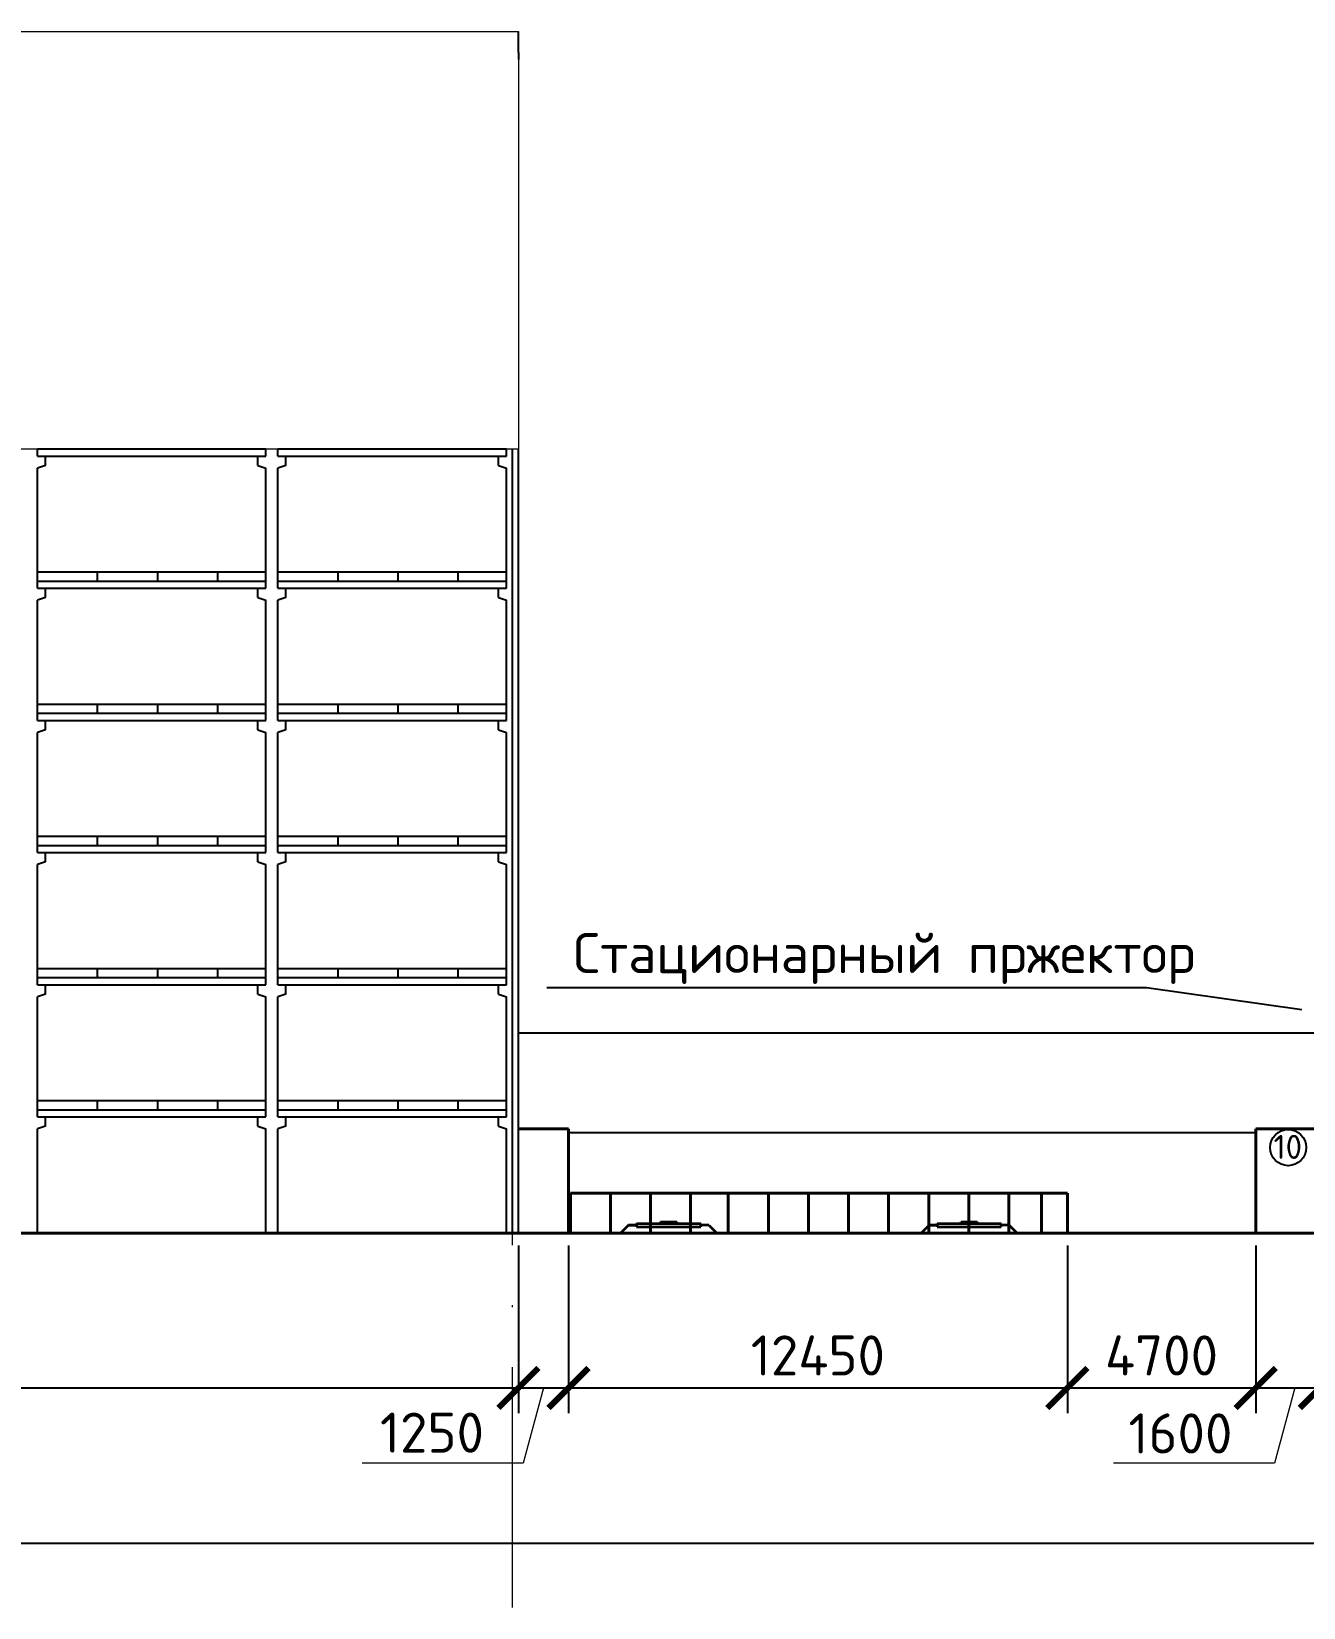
# Model space of a CAD drawing. Header units: millimetres. Extents: x -782 to 10910, y 3841 to 13237.
# Drawn here: x 8844.2 to 8907.7, y 6677.4 to 6756.1 of the extents above; entities that cross this region are included whole.
import ezdxf

# ---------------------------------------------------------------- set-up
doc = ezdxf.new("R2010")
doc.units = ezdxf.units.MM
doc.linetypes.add('ACAD_ISO10W100', pattern=[18, 12, -3, 0, -3])
doc.linetypes.add('CENTER2', pattern=[28.575, 19.05, -3.175, 3.175, -3.175])
doc.layers.add('Оbводка', color=1, linetype='Continuous', lineweight=90)
doc.styles.add('2.5', font='isocpeur.ttf', dxfattribs={"height": 2})
doc.styles.add('Isocpeur', font='isocpeur.ttf')
doc.dimstyles.new('М500 стройгенп', dxfattribs={"dimtxt": 2, "dimasz": 2, "dimexe": 1.25, "dimexo": 0.625, "dimtad": 1, "dimlfac": 500, "dimtxsty": '2.5', "dimblk": 'ARCHTICK', "dimcen": 2.5, "dimadec": 0, "dimazin": 0, "dimtfac": 1, "dimtmove": 0, "dimatfit": 3, "dimfxl": 1, "dimarcsym": 0})

# ---------------------------------------------------------------- blocks, each defined once
blk = doc.blocks.new('_ArchTick')
at = {"color": 0, "linetype": 'ByBlock', "const_width": 0.15}
blk.add_lwpolyline([(-0.5, -0.5), (0.5, 0.5)], dxfattribs=at)
blk = doc.blocks.new('*D227')
at = {"color": 0, "lineweight": -2, "transparency": 16777216}
for p, q in [((8795.923, 6695.476), (8795.923, 6687.118)), ((8868.523, 6695.476), (8868.523, 6687.118)), ((8795.923, 6688.368), (8868.523, 6688.368))]:
    blk.add_line(p, q, dxfattribs=at)
at = {"layer": 'Defpoints', "color": 0, "lineweight": 25, "transparency": 16777216}
for p in [(8795.923, 6696.101), (8868.523, 6696.101), (8868.523, 6688.368)]:
    blk.add_point(p, dxfattribs=at)
at = {"color": 0, "lineweight": -2, "transparency": 16777216, "xscale": 2, "yscale": 2, "zscale": 2, "rotation": 180}
blk.add_blockref('_ArchTick', (8795.923, 6688.368), dxfattribs=at)
at = {"color": 0, "lineweight": -2, "transparency": 16777216, "xscale": 2, "yscale": 2, "zscale": 2}
blk.add_blockref('_ArchTick', (8868.523, 6688.368), dxfattribs=at)
at = {"color": 0, "lineweight": 20, "transparency": 16777216, "insert": (8832.223, 6689.993), "char_height": 2, "attachment_point": 5, "style": '2.5'}
blk.add_mtext('36300', dxfattribs=at)
blk = doc.blocks.new('*D243')
at = {"color": 0, "lineweight": -2, "transparency": 16777216}
for p, q in [((8868.523, 6695.476), (8868.523, 6687.118)), ((8871.023, 6695.476), (8871.023, 6687.118)), ((8868.523, 6688.368), (8871.023, 6688.368))]:
    blk.add_line(p, q, dxfattribs=at)
at = {"layer": 'Defpoints', "color": 0, "lineweight": 25, "transparency": 16777216}
for p in [(8868.523, 6696.101), (8871.023, 6696.101), (8871.023, 6688.368)]:
    blk.add_point(p, dxfattribs=at)
at = {"color": 0, "lineweight": -2, "transparency": 16777216, "xscale": 2, "yscale": 2, "zscale": 2, "rotation": 180}
blk.add_blockref('_ArchTick', (8868.523, 6688.368), dxfattribs=at)
at = {"color": 0, "lineweight": -2, "transparency": 16777216, "xscale": 2, "yscale": 2, "zscale": 2}
blk.add_blockref('_ArchTick', (8871.023, 6688.368), dxfattribs=at)
at = {"color": 0, "lineweight": 20, "transparency": 16777216, "insert": (8864.211, 6686.137), "char_height": 2, "attachment_point": 5, "style": '2.5'}
blk.add_mtext('1250', dxfattribs=at)
blk = doc.blocks.new('*D244')
at = {"color": 0, "lineweight": -2, "transparency": 16777216}
for p, q in [((8871.023, 6695.476), (8871.023, 6687.118)), ((8895.923, 6695.476), (8895.923, 6687.118)), ((8871.023, 6688.368), (8895.923, 6688.368))]:
    blk.add_line(p, q, dxfattribs=at)
at = {"layer": 'Defpoints', "color": 0, "lineweight": 25, "transparency": 16777216}
for p in [(8871.023, 6696.101), (8895.923, 6696.101), (8895.923, 6688.368)]:
    blk.add_point(p, dxfattribs=at)
at = {"color": 0, "lineweight": -2, "transparency": 16777216, "xscale": 2, "yscale": 2, "zscale": 2, "rotation": 180}
blk.add_blockref('_ArchTick', (8871.023, 6688.368), dxfattribs=at)
at = {"color": 0, "lineweight": -2, "transparency": 16777216, "xscale": 2, "yscale": 2, "zscale": 2}
blk.add_blockref('_ArchTick', (8895.923, 6688.368), dxfattribs=at)
at = {"color": 0, "lineweight": 20, "transparency": 16777216, "insert": (8883.473, 6689.993), "char_height": 2, "attachment_point": 5, "style": '2.5'}
blk.add_mtext('12450', dxfattribs=at)
blk = doc.blocks.new('*D245')
at = {"color": 0, "lineweight": -2, "transparency": 16777216}
for p, q in [((8895.923, 6695.476), (8895.923, 6687.118)), ((8905.323, 6695.476), (8905.323, 6687.118)), ((8895.923, 6688.368), (8905.323, 6688.368))]:
    blk.add_line(p, q, dxfattribs=at)
at = {"layer": 'Defpoints', "color": 0, "lineweight": 25, "transparency": 16777216}
for p in [(8895.923, 6696.101), (8905.323, 6696.101), (8905.323, 6688.368)]:
    blk.add_point(p, dxfattribs=at)
at = {"color": 0, "lineweight": -2, "transparency": 16777216, "xscale": 2, "yscale": 2, "zscale": 2, "rotation": 180}
blk.add_blockref('_ArchTick', (8895.923, 6688.368), dxfattribs=at)
at = {"color": 0, "lineweight": -2, "transparency": 16777216, "xscale": 2, "yscale": 2, "zscale": 2}
blk.add_blockref('_ArchTick', (8905.323, 6688.368), dxfattribs=at)
at = {"color": 0, "lineweight": 20, "transparency": 16777216, "insert": (8900.623, 6689.993), "char_height": 2, "attachment_point": 5, "style": '2.5'}
blk.add_mtext('4700', dxfattribs=at)
blk = doc.blocks.new('*D246')
at = {"color": 0, "lineweight": -2, "transparency": 16777216}
for p, q in [((8905.323, 6695.476), (8905.323, 6687.118)), ((8908.523, 6695.476), (8908.523, 6687.118)), ((8905.323, 6688.368), (8908.523, 6688.368))]:
    blk.add_line(p, q, dxfattribs=at)
at = {"layer": 'Defpoints', "color": 0, "lineweight": 25, "transparency": 16777216}
for p in [(8905.323, 6696.101), (8908.523, 6696.101), (8908.523, 6688.368)]:
    blk.add_point(p, dxfattribs=at)
at = {"color": 0, "lineweight": -2, "transparency": 16777216, "xscale": 2, "yscale": 2, "zscale": 2, "rotation": 180}
blk.add_blockref('_ArchTick', (8905.323, 6688.368), dxfattribs=at)
at = {"color": 0, "lineweight": -2, "transparency": 16777216, "xscale": 2, "yscale": 2, "zscale": 2}
blk.add_blockref('_ArchTick', (8908.523, 6688.368), dxfattribs=at)
at = {"color": 0, "lineweight": 20, "transparency": 16777216, "insert": (8901.565, 6686.098), "char_height": 2, "attachment_point": 5, "style": '2.5'}
blk.add_mtext('1600', dxfattribs=at)
blk = doc.blocks.new('*D247')
at = {"color": 0, "lineweight": -2, "transparency": 16777216}
for p, q in [((8908.523, 6695.476), (8908.523, 6687.118)), ((8928.523, 6695.476), (8928.523, 6687.118)), ((8908.523, 6688.368), (8928.523, 6688.368))]:
    blk.add_line(p, q, dxfattribs=at)
at = {"layer": 'Defpoints', "color": 0, "lineweight": 25, "transparency": 16777216}
for p in [(8908.523, 6696.101), (8928.523, 6696.101), (8928.523, 6688.368)]:
    blk.add_point(p, dxfattribs=at)
at = {"color": 0, "lineweight": -2, "transparency": 16777216, "xscale": 2, "yscale": 2, "zscale": 2, "rotation": 180}
blk.add_blockref('_ArchTick', (8908.523, 6688.368), dxfattribs=at)
at = {"color": 0, "lineweight": -2, "transparency": 16777216, "xscale": 2, "yscale": 2, "zscale": 2}
blk.add_blockref('_ArchTick', (8928.523, 6688.368), dxfattribs=at)
at = {"color": 0, "lineweight": 20, "transparency": 16777216, "insert": (8918.523, 6689.993), "char_height": 2, "attachment_point": 5, "style": '2.5'}
blk.add_mtext('10000', dxfattribs=at)
blk = doc.blocks.new('*D229')
at = {"color": 0, "lineweight": -2, "transparency": 16777216}
for p, q in [((8697.203, 6695.476), (8697.203, 6679.367)), ((8965.723, 6695.476), (8965.723, 6679.367)), ((8697.203, 6680.617), (8965.723, 6680.617))]:
    blk.add_line(p, q, dxfattribs=at)
at = {"layer": 'Defpoints', "color": 0, "lineweight": 25, "transparency": 16777216}
for p in [(8697.203, 6696.101), (8965.723, 6696.101), (8965.723, 6680.617)]:
    blk.add_point(p, dxfattribs=at)
at = {"color": 0, "lineweight": -2, "transparency": 16777216, "xscale": 2, "yscale": 2, "zscale": 2, "rotation": 180}
blk.add_blockref('_ArchTick', (8697.203, 6680.617), dxfattribs=at)
at = {"color": 0, "lineweight": -2, "transparency": 16777216, "xscale": 2, "yscale": 2, "zscale": 2}
blk.add_blockref('_ArchTick', (8965.723, 6680.617), dxfattribs=at)
at = {"color": 0, "lineweight": 20, "transparency": 16777216, "insert": (8830.463, 6682.242), "char_height": 2, "attachment_point": 5, "style": '2.5'}
blk.add_mtext('136000', dxfattribs=at)

msp = doc.modelspace()

# ---------------------------------------------------------------- linework, layer by layer
at = {"lineweight": 20}
for p, q in [((8795.92296, 6756.100825), (8868.52296, 6756.100825)), ((8868.52296, 6756.100825), (8868.52296, 6735.240825)), ((8868.52296, 6735.240825), (8795.92296, 6735.240825)), ((8869.77296, 6688.368048), (8868.768151, 6684.618048)), ((8907.27296, 6688.368048), (8906.268151, 6684.618048)), ((8868.768151, 6684.618048), (8860.727428, 6684.618048)), ((8906.268151, 6684.618048), (8898.227428, 6684.618048))]:
    msp.add_line(p, q, dxfattribs=at)
at = {"lineweight": 25}
for p, q in [((8868.52296, 6755.060825), (8868.52296, 6756.100825)), ((8868.52296, 6755.060825), (8868.52296, 6754.700825)), ((8844.52296, 6734.900825), (8844.52296, 6735.240825)), ((8855.92296, 6735.240825), (8844.52296, 6735.240825)), ((8844.52296, 6734.900825), (8855.92296, 6734.900825)), ((8844.92296, 6734.434158), (8844.92296, 6734.900825)), ((8855.52296, 6734.434158), (8855.52296, 6734.900825)), ((8855.92296, 6734.900825), (8855.92296, 6735.240825)), ((8855.92296, 6734.900825), (8855.92296, 6735.240825)), ((8856.52296, 6734.900825), (8856.52296, 6735.240825)), ((8867.92296, 6735.240825), (8856.52296, 6735.240825)), ((8856.52296, 6734.900825), (8867.92296, 6734.900825)), ((8856.92296, 6734.434158), (8856.92296, 6734.900825)), ((8867.52296, 6734.434158), (8867.52296, 6734.900825)), ((8867.92296, 6734.900825), (8867.92296, 6735.240825)), ((8867.92296, 6734.900825), (8867.92296, 6735.240825)), ((8868.52296, 6696.100825), (8868.52296, 6735.240825)), ((8844.92296, 6734.434158), (8844.52296, 6734.300825)), ((8844.52296, 6728.300825), (8844.52296, 6734.300825)), ((8855.52296, 6734.434158), (8855.92296, 6734.300825)), ((8855.92296, 6728.300825), (8855.92296, 6734.300825)), ((8855.92296, 6728.300825), (8855.92296, 6734.300825)), ((8856.92296, 6734.434158), (8856.52296, 6734.300825)), ((8856.52296, 6728.300825), (8856.52296, 6734.300825)), ((8867.52296, 6734.434158), (8867.92296, 6734.300825)), ((8867.92296, 6728.300825), (8867.92296, 6734.300825)), ((8867.92296, 6728.300825), (8867.92296, 6734.300825)), ((8855.92296, 6729.100825), (8844.52296, 6729.100825)), ((8847.52296, 6728.640825), (8847.52296, 6729.100825)), ((8850.52296, 6728.640825), (8850.52296, 6729.100825)), ((8853.52296, 6728.640825), (8853.52296, 6729.100825)), ((8867.92296, 6729.100825), (8856.52296, 6729.100825)), ((8859.52296, 6728.640825), (8859.52296, 6729.100825)), ((8862.52296, 6728.640825), (8862.52296, 6729.100825)), ((8865.52296, 6728.640825), (8865.52296, 6729.100825)), ((8855.92296, 6728.640825), (8844.52296, 6728.640825)), ((8867.92296, 6728.640825), (8856.52296, 6728.640825)), ((8844.52296, 6728.300825), (8855.92296, 6728.300825)), ((8844.92296, 6727.834158), (8844.52296, 6727.700825)), ((8844.52296, 6721.700825), (8844.52296, 6727.700825)), ((8844.92296, 6727.834158), (8844.92296, 6728.300825)), ((8855.52296, 6727.834158), (8855.52296, 6728.300825)), ((8855.52296, 6727.834158), (8855.92296, 6727.700825)), ((8855.92296, 6721.700825), (8855.92296, 6727.700825)), ((8856.52296, 6728.300825), (8867.92296, 6728.300825)), ((8856.92296, 6727.834158), (8856.52296, 6727.700825)), ((8856.52296, 6721.700825), (8856.52296, 6727.700825)), ((8856.92296, 6727.834158), (8856.92296, 6728.300825)), ((8867.52296, 6727.834158), (8867.52296, 6728.300825)), ((8867.52296, 6727.834158), (8867.92296, 6727.700825)), ((8867.92296, 6721.700825), (8867.92296, 6727.700825)), ((8855.92296, 6722.500825), (8844.52296, 6722.500825)), ((8855.92296, 6722.040825), (8844.52296, 6722.040825)), ((8847.52296, 6722.040825), (8847.52296, 6722.500825)), ((8850.52296, 6722.040825), (8850.52296, 6722.500825)), ((8853.52296, 6722.040825), (8853.52296, 6722.500825)), ((8867.92296, 6722.500825), (8856.52296, 6722.500825)), ((8867.92296, 6722.040825), (8856.52296, 6722.040825)), ((8859.52296, 6722.040825), (8859.52296, 6722.500825)), ((8862.52296, 6722.040825), (8862.52296, 6722.500825)), ((8865.52296, 6722.040825), (8865.52296, 6722.500825)), ((8844.52296, 6721.700825), (8855.92296, 6721.700825)), ((8844.92296, 6721.234158), (8844.52296, 6721.100825)), ((8844.92296, 6721.234158), (8844.92296, 6721.700825)), ((8855.52296, 6721.234158), (8855.52296, 6721.700825)), ((8855.52296, 6721.234158), (8855.92296, 6721.100825)), ((8856.52296, 6721.700825), (8867.92296, 6721.700825)), ((8856.92296, 6721.234158), (8856.52296, 6721.100825)), ((8856.92296, 6721.234158), (8856.92296, 6721.700825)), ((8867.52296, 6721.234158), (8867.52296, 6721.700825)), ((8867.52296, 6721.234158), (8867.92296, 6721.100825)), ((8844.52296, 6715.100825), (8844.52296, 6721.100825)), ((8855.92296, 6715.100825), (8855.92296, 6721.100825)), ((8856.52296, 6715.100825), (8856.52296, 6721.100825)), ((8867.92296, 6715.100825), (8867.92296, 6721.100825)), ((8855.92296, 6715.900825), (8844.52296, 6715.900825)), ((8847.52296, 6715.440825), (8847.52296, 6715.900825)), ((8850.52296, 6715.440825), (8850.52296, 6715.900825)), ((8853.52296, 6715.440825), (8853.52296, 6715.900825)), ((8867.92296, 6715.900825), (8856.52296, 6715.900825)), ((8859.52296, 6715.440825), (8859.52296, 6715.900825)), ((8862.52296, 6715.440825), (8862.52296, 6715.900825)), ((8865.52296, 6715.440825), (8865.52296, 6715.900825)), ((8855.92296, 6715.440825), (8844.52296, 6715.440825)), ((8844.52296, 6715.100825), (8855.92296, 6715.100825)), ((8844.92296, 6714.634158), (8844.92296, 6715.100825)), ((8855.52296, 6714.634158), (8855.52296, 6715.100825)), ((8867.92296, 6715.440825), (8856.52296, 6715.440825)), ((8856.52296, 6715.100825), (8867.92296, 6715.100825)), ((8856.92296, 6714.634158), (8856.92296, 6715.100825)), ((8867.52296, 6714.634158), (8867.52296, 6715.100825)), ((8844.92296, 6714.634158), (8844.52296, 6714.500825)), ((8844.52296, 6708.500825), (8844.52296, 6714.500825)), ((8855.52296, 6714.634158), (8855.92296, 6714.500825)), ((8855.92296, 6708.500825), (8855.92296, 6714.500825)), ((8856.92296, 6714.634158), (8856.52296, 6714.500825)), ((8856.52296, 6708.500825), (8856.52296, 6714.500825)), ((8867.52296, 6714.634158), (8867.92296, 6714.500825)), ((8867.92296, 6708.500825), (8867.92296, 6714.500825)), ((8855.92296, 6709.300825), (8844.52296, 6709.300825)), ((8855.92296, 6708.840825), (8844.52296, 6708.840825)), ((8847.52296, 6708.840825), (8847.52296, 6709.300825)), ((8850.52296, 6708.840825), (8850.52296, 6709.300825)), ((8853.52296, 6708.840825), (8853.52296, 6709.300825)), ((8867.92296, 6709.300825), (8856.52296, 6709.300825)), ((8867.92296, 6708.840825), (8856.52296, 6708.840825)), ((8859.52296, 6708.840825), (8859.52296, 6709.300825)), ((8862.52296, 6708.840825), (8862.52296, 6709.300825)), ((8865.52296, 6708.840825), (8865.52296, 6709.300825)), ((8844.52296, 6708.500825), (8855.92296, 6708.500825)), ((8844.92296, 6708.034158), (8844.52296, 6707.900825)), ((8844.52296, 6701.900825), (8844.52296, 6707.900825)), ((8844.92296, 6708.034158), (8844.92296, 6708.500825)), ((8855.52296, 6708.034158), (8855.52296, 6708.500825)), ((8855.52296, 6708.034158), (8855.92296, 6707.900825)), ((8855.92296, 6701.900825), (8855.92296, 6707.900825)), ((8856.52296, 6708.500825), (8867.92296, 6708.500825)), ((8856.92296, 6708.034158), (8856.52296, 6707.900825)), ((8856.52296, 6701.900825), (8856.52296, 6707.900825)), ((8856.92296, 6708.034158), (8856.92296, 6708.500825)), ((8867.52296, 6708.034158), (8867.52296, 6708.500825)), ((8867.52296, 6708.034158), (8867.92296, 6707.900825)), ((8867.92296, 6701.900825), (8867.92296, 6707.900825)), ((8899.864349, 6708.353962), (8869.93584, 6708.353962)), ((8907.627265, 6707.255991), (8899.864349, 6708.353962)), ((8868.52296, 6706.100825), (8965.137158, 6706.100825)), ((8855.92296, 6702.700825), (8844.52296, 6702.700825)), ((8847.52296, 6702.240825), (8847.52296, 6702.700825)), ((8850.52296, 6702.240825), (8850.52296, 6702.700825)), ((8853.52296, 6702.240825), (8853.52296, 6702.700825)), ((8867.92296, 6702.700825), (8856.52296, 6702.700825)), ((8859.52296, 6702.240825), (8859.52296, 6702.700825)), ((8862.52296, 6702.240825), (8862.52296, 6702.700825)), ((8865.52296, 6702.240825), (8865.52296, 6702.700825)), ((8855.92296, 6702.240825), (8844.52296, 6702.240825)), ((8844.52296, 6701.900825), (8855.92296, 6701.900825)), ((8844.92296, 6701.434158), (8844.92296, 6701.900825)), ((8855.52296, 6701.434158), (8855.52296, 6701.900825)), ((8855.52296, 6701.900825), (8855.92296, 6701.900825)), ((8867.92296, 6702.240825), (8856.52296, 6702.240825)), ((8856.52296, 6701.900825), (8867.92296, 6701.900825)), ((8856.92296, 6701.434158), (8856.92296, 6701.900825)), ((8867.52296, 6701.434158), (8867.52296, 6701.900825)), ((8844.92296, 6701.434158), (8844.52296, 6701.300825)), ((8844.52296, 6696.100825), (8844.52296, 6701.300825)), ((8855.52296, 6701.434158), (8855.92296, 6701.300825)), ((8855.92296, 6696.100825), (8855.92296, 6701.300825)), ((8856.92296, 6701.434158), (8856.52296, 6701.300825)), ((8856.52296, 6696.100825), (8856.52296, 6701.300825)), ((8867.52296, 6701.434158), (8867.92296, 6701.300825)), ((8867.92296, 6696.100825), (8867.92296, 6701.300825)), ((8905.32296, 6701.100825), (8871.02296, 6701.100825)), ((8868.52296, 6696.100825), (8869.12296, 6696.100825))]:
    msp.add_line(p, q, dxfattribs=at)
at = {"linetype": 'CENTER2', "lineweight": 25, "ltscale": 200}
msp.add_line((8868.22296, 6696.100825), (8868.22296, 6735.240825), dxfattribs=at)
at = {"lineweight": 40}
for p, q in [((8868.52296, 6701.300825), (8871.02296, 6701.300825)), ((8871.02296, 6701.300825), (8871.02296, 6696.100825)), ((8909.12296, 6701.300825), (8905.32296, 6701.300825)), ((8905.32296, 6701.300825), (8905.32296, 6696.100825)), ((8871.12296, 6696.100825), (8871.12296, 6698.100825)), ((8871.12296, 6698.100825), (8895.92296, 6698.100825)), ((8873.12296, 6696.100825), (8873.12296, 6698.100825)), ((8875.12296, 6696.100825), (8875.12296, 6698.100825)), ((8877.111034, 6696.100825), (8877.111034, 6698.100825)), ((8878.993736, 6696.100825), (8878.993736, 6698.100825)), ((8881.001024, 6696.100825), (8881.001024, 6698.100825)), ((8883.001024, 6696.100825), (8883.001024, 6698.100825)), ((8885.001024, 6696.100825), (8885.001024, 6698.100825)), ((8887.001024, 6696.100825), (8887.001024, 6698.100825)), ((8889.001024, 6696.100825), (8889.001024, 6698.100825)), ((8891.001024, 6696.100825), (8891.001024, 6698.100825)), ((8893.001024, 6696.100825), (8893.001024, 6698.100825)), ((8894.633357, 6696.100825), (8894.633357, 6698.100825)), ((8895.92296, 6696.100825), (8895.92296, 6698.100825)), ((8694.881189, 6696.100825), (8968.098183, 6696.100825))]:
    msp.add_line(p, q, dxfattribs=at)
at = {"color": 1, "lineweight": 25}
for p, q in [((8873.12296, 6696.100825), (8873.12296, 6697.100825)), ((8875.12296, 6696.100825), (8875.12296, 6697.100825)), ((8894.633357, 6696.100825), (8894.633357, 6697.100825))]:
    msp.add_line(p, q, dxfattribs=at)
at = {"lineweight": 25, "ltscale": 200}
msp.add_line((8796.22296, 6696.100825), (8868.52296, 6696.100825), dxfattribs=at)
at = {"linetype": 'ACAD_ISO10W100', "lineweight": 20}
msp.add_line((8868.22296, 6677.407199), (8868.22296, 6696.100825), dxfattribs=at)
at = {"lineweight": 35}
for p, q in [((8874.02296, 6696.500825), (8873.62296, 6696.100825)), ((8874.42296, 6696.500825), (8874.02296, 6696.500825)), ((8874.02296, 6696.500825), (8874.42296, 6696.500825)), ((8874.42296, 6696.580825), (8874.42296, 6696.500825)), ((8874.42296, 6696.500825), (8874.42296, 6696.580825)), ((8874.42296, 6696.580825), (8877.62296, 6696.580825)), ((8874.42296, 6696.500825), (8874.42296, 6696.420825)), ((8874.42296, 6696.420825), (8877.62296, 6696.420825)), ((8875.62296, 6696.580825), (8875.62296, 6696.660825)), ((8875.62296, 6696.660825), (8876.42296, 6696.660825)), ((8876.02296, 6696.580825), (8875.62296, 6696.580825)), ((8875.62296, 6696.580825), (8875.62296, 6696.580825)), ((8876.42296, 6696.660825), (8876.42296, 6696.580825)), ((8877.62296, 6696.420825), (8877.62296, 6696.580825)), ((8878.02296, 6696.500825), (8877.62296, 6696.500825)), ((8878.02296, 6696.500825), (8878.42296, 6696.100825)), ((8889.02296, 6696.500825), (8888.62296, 6696.100825)), ((8889.42296, 6696.500825), (8889.02296, 6696.500825)), ((8889.02296, 6696.500825), (8889.42296, 6696.500825)), ((8889.42296, 6696.580825), (8889.42296, 6696.500825)), ((8889.42296, 6696.500825), (8889.42296, 6696.580825)), ((8889.42296, 6696.580825), (8892.62296, 6696.580825)), ((8889.42296, 6696.500825), (8889.42296, 6696.420825)), ((8889.42296, 6696.420825), (8892.62296, 6696.420825)), ((8890.62296, 6696.580825), (8890.62296, 6696.660825)), ((8890.62296, 6696.660825), (8891.42296, 6696.660825)), ((8891.02296, 6696.580825), (8890.62296, 6696.580825)), ((8890.62296, 6696.580825), (8890.62296, 6696.580825)), ((8891.42296, 6696.660825), (8891.42296, 6696.580825)), ((8892.62296, 6696.420825), (8892.62296, 6696.580825)), ((8893.02296, 6696.500825), (8892.62296, 6696.500825)), ((8893.02296, 6696.500825), (8893.42296, 6696.100825))]:
    msp.add_line(p, q, dxfattribs=at)
at = {"layer": 'Оbводка', "color": 0, "lineweight": -2}
msp.add_circle((8906.945525, 6700.369996), 0.902538, dxfattribs=at)

# ---------------------------------------------------------------- texts
at = {"lineweight": 25, "insert": (8871.266446, 6711.086639), "char_height": 2, "attachment_point": 1, "style": 'Isocpeur'}
msp.add_mtext_dynamic_manual_height_columns('Стационарный пржектор', width=33.70747748, gutter_width=12.5, heights=[0], dxfattribs=at)
at = {"lineweight": 40, "insert": (8906.926907, 6700.406323), "char_height": 1.199998, "width": 15.99997333, "attachment_point": 5, "style": 'Isocpeur'}
msp.add_mtext('10', dxfattribs=at)

# ---------------------------------------------------------------- dimensions: what is measured, and where the dimension line sits
at = {"lineweight": 20}
dim = msp.add_linear_dim(base=(8965.72296, 6680.616506), p1=(8697.20296, 6696.100825), p2=(8965.72296, 6696.100825), text='136000', dimstyle='М500 стройгенп', dxfattribs=at)
dim.commit()
dim.dimension.update_dxf_attribs({"geometry": '*D229', "text_midpoint": (8830.46296, 6680.616506), "dimtype": 160})
for base, p1, p2, picture, middle in [((8868.52296, 6688.368048), (8795.92296, 6696.100825), (8868.52296, 6696.100825), '*D227', (8832.22296, 6689.993048)), ((8895.92296, 6688.368048), (8871.02296, 6696.100825), (8895.92296, 6696.100825), '*D244', (8883.47296, 6689.993048)), ((8905.32296, 6688.368048), (8895.92296, 6696.100825), (8905.32296, 6696.100825), '*D245', (8900.62296, 6689.993048)), ((8928.52296, 6688.368048), (8908.52296, 6696.100825), (8928.52296, 6696.100825), '*D247', (8918.52296, 6689.993048))]:
    dim = msp.add_linear_dim(base=base, p1=p1, p2=p2, dimstyle='М500 стройгенп', dxfattribs=at)
    dim.commit()
    dim.dimension.update_dxf_attribs({"geometry": picture, "text_midpoint": middle})
for base, p1, p2, picture, middle in [((8871.02296, 6688.368048), (8868.52296, 6696.100825), (8871.02296, 6696.100825), '*D243', (8864.211303, 6686.136574)), ((8908.52296, 6688.368048), (8905.32296, 6696.100825), (8908.52296, 6696.100825), '*D246', (8901.565356, 6686.098444))]:
    dim = msp.add_linear_dim(base=base, p1=p1, p2=p2, dimstyle='М500 стройгенп', override={"dimtmove": 2}, dxfattribs=at)
    dim.commit()
    dim.dimension.update_dxf_attribs({"geometry": picture, "text_midpoint": middle, "dimtype": 160})

doc.saveas('drawing.dxf')
